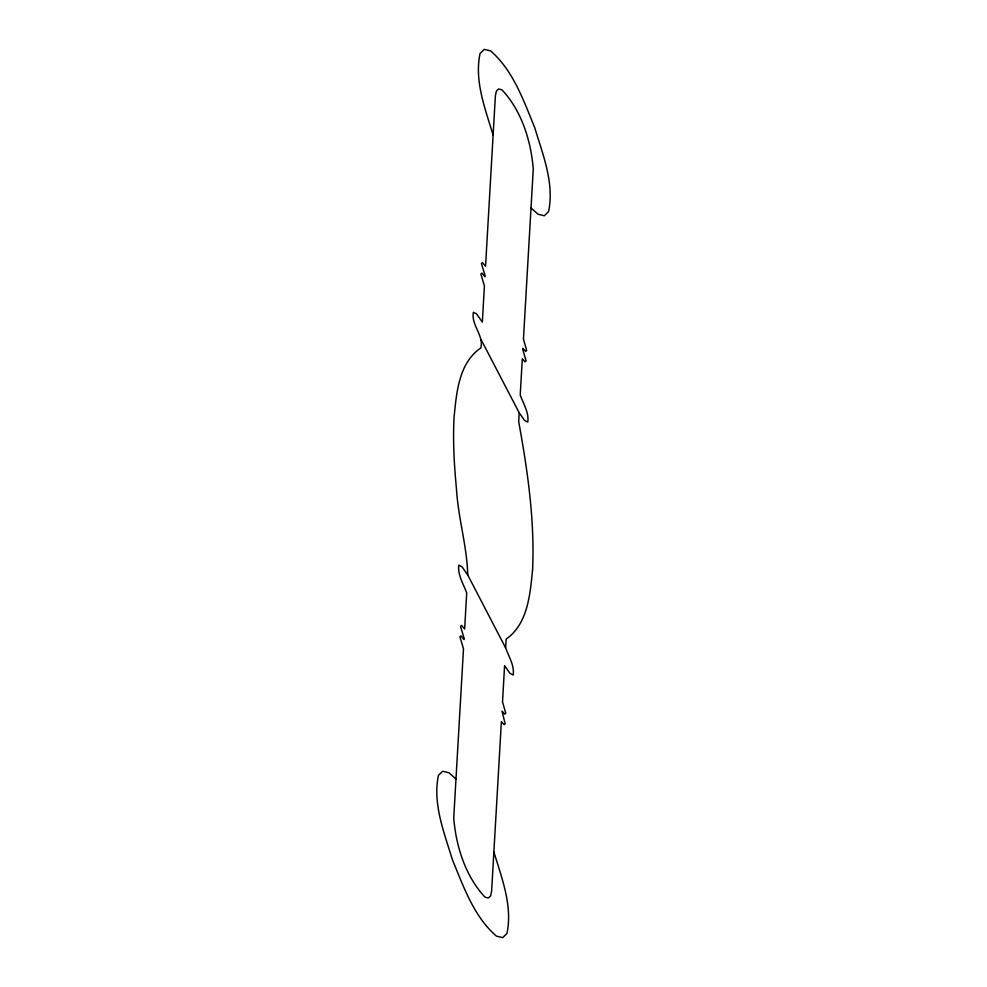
<?xml version="1.0" encoding="UTF-8"?>
<svg xmlns="http://www.w3.org/2000/svg" width="987" height="987" viewBox="0 0 987 987"><rect width="100%" height="100%" fill="white"/><g stroke="black" fill="none" stroke-linecap="round" stroke-linejoin="round"><path stroke-width="1.48" d="M467.752 575.039L462.113 566.883L458.819 565.132C457.437 574.767 463.495 584.094 466.715 592.916L464.643 629.04L461.571 625.388L460.522 626.289L464.1 638.33L464.038 639.514L460.966 635.862L459.917 636.751L463.495 648.792L453.736 818.013C456.019 846.254 465.42 876.32 485.098 897.22L488.405 898.022L490.625 895.851L491.637 890.866L501.384 721.546L504.123 724.643L505.171 723.755L501.988 711.072L504.727 714.169L505.776 713.28L502.519 701.843L504.591 665.645L509.909 673.257L513.203 675.009C514.609 665.608 508.712 656.503 505.615 647.867L467.752 575.039C467.024 546.181 458.079 517.694 456.45 488.664C454.193 465.198 452.86 441.608 453.995 418.044C456.45 393.591 458.499 363.031 480.842 347.979C484.049 335.321 470.848 324.859 473.402 312.237L476.696 313.977L482.335 322.132L484.42 286.008L480.829 273.954L481.878 273.066L484.95 276.718L485.024 275.533L481.434 263.492L482.483 262.604L485.555 266.256L495.363 96.134L496.375 91.149L498.595 88.978L501.902 89.78C521.58 110.68 530.981 140.746 533.264 168.987L523.443 339.17L526.688 350.484L525.639 351.384L522.913 348.312L522.839 349.645L526.083 360.958L525.035 361.847L522.32 358.787L520.211 395.022C523.32 403.634 529.18 412.726 527.786 422.103L524.492 420.363L519.187 412.763L481.298 340.009M505.615 647.867L506.146 639.132C528.057 623.735 530.204 593.631 532.622 569.203C534.72 519.668 527.564 470.281 518.693 421.671L519.187 412.763M531.018 207.936L538.014 214.228L544.318 215.758L548.575 211.625C554.521 183.15 542.788 154.465 534.695 127.545C523.517 100.489 513.302 70.62 490.601 50.892L484.309 49.35L480.052 53.483C474.216 81.07 485.259 108.952 493.118 135.083M455.982 779.064L448.986 772.772L442.682 771.242L438.425 775.375C432.479 803.85 444.212 832.534 452.305 859.455C463.483 886.511 473.698 916.38 496.399 936.108L502.691 937.65L506.948 933.517C512.784 905.93 501.741 878.048 493.882 851.917"/></g></svg>
